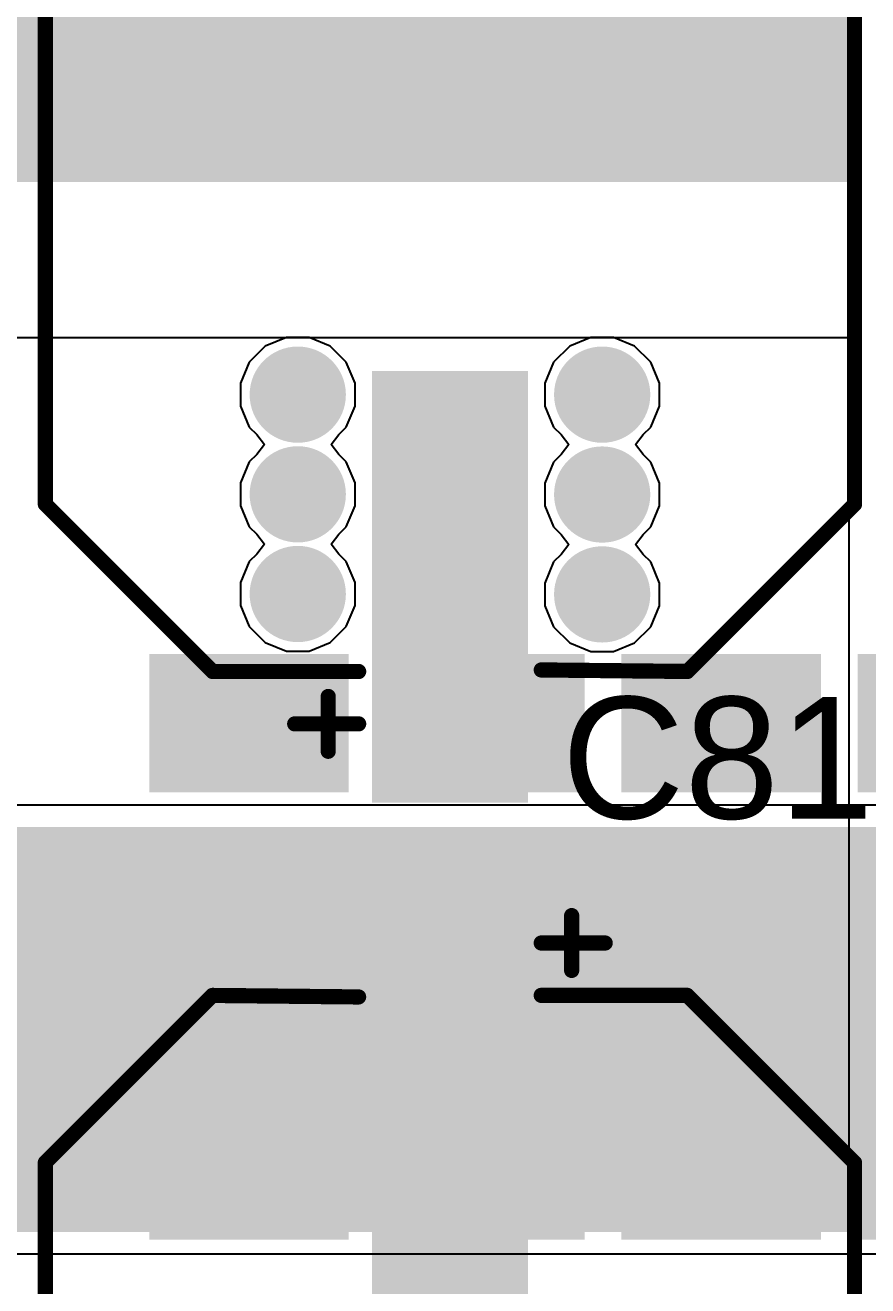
# Model space of a CAD drawing. Header units: millimetres. Extents: x 0 to 214, y 0 to 214.
# Drawn here: x 1.8445 to 2.1213, y 0.8504 to 1.2646 of the extents above; entities that cross this region are included whole.
import ezdxf

# ---------------------------------------------------------------- set-up
doc = ezdxf.new("R2010")
doc.units = ezdxf.units.MM
doc.header["$MEASUREMENT"] = 0
for name, color, linetype in [('BottomLayer', 5, 'Continuous'), ('BottomPaste', 16, 'Continuous'), ('BottomSolder', 6, 'Continuous'), ('TopLayer', 1, 'Continuous'), ('TopOverlay', 2, 'Continuous'), ('TopPaste', 8, 'Continuous'), ('TopSolder', 216, 'Continuous'), ('ViaHoleLayer', 16, 'Continuous')]:
    doc.layers.add(name, color=color, linetype=linetype)
doc.styles.add('Arial', font='', dxfattribs={"height": 0.2})
doc.styles.get('Arial').set_extended_font_data('Arial')

# ---------------------------------------------------------------- blocks, each defined once
blk = doc.blocks.new('16SVPG270M_80')
at = {"layer": 'TopLayer'}
for points in [[(-0.17402, 0.02362), (-0.03622, 0.02362), (-0.03622, -0.02362), (-0.17402, -0.02362)], [(0.03622, 0.02362), (0.17402, 0.02362), (0.17402, -0.02362), (0.03622, -0.02362)]]:
    blk.add_hatch(color=1, dxfattribs=at).paths.add_polyline_path(points)
at = {"layer": 'TopPaste'}
for points in [[(-0.17402, 0.02362), (-0.03622, 0.02362), (-0.03622, -0.02362), (-0.17402, -0.02362)], [(0.03622, 0.02362), (0.17402, 0.02362), (0.17402, -0.02362), (0.03622, -0.02362)]]:
    blk.add_hatch(color=8, dxfattribs=at).paths.add_polyline_path(points)
at = {"layer": 'TopSolder'}
for points in [[(-0.17602, 0.02562), (-0.03422, 0.02562), (-0.03422, -0.02562), (-0.17602, -0.02562)], [(0.03422, 0.02562), (0.17602, 0.02562), (0.17602, -0.02562), (0.03422, -0.02562)]]:
    blk.add_hatch(color=216, dxfattribs=at).paths.add_polyline_path(points)
at = {"layer": 'TopOverlay', "const_width": 0.005}
for points in [[(-0.07795, 0.13292), (-0.13292, 0.07795)], [(-0.07795, 0.13292), (0.13292, 0.13292)], [(0.13292, 0.13292), (0.13266, 0.02786)], [(-0.13292, 0.07795), (-0.13292, 0.03)], [(-0.15012, 0.051), (-0.15012, 0.03)], [(-0.15912, 0.04), (-0.14112, 0.04)], [(-0.1324, -0.03), (-0.1329, -0.078)], [(0.13211, -0.0291), (0.1329, -0.1329)], [(-0.1329, -0.078), (-0.078, -0.1329)], [(-0.078, -0.1329), (0.1329, -0.1329)]]:
    blk.add_lwpolyline(points, dxfattribs=at)
at = {"layer": 'TopOverlay', "const_width": 0.0025}
for points in [[(-0.0792, 0.13292, 1), (-0.0767, 0.13292, 1)], [(-0.0792, 0.13292, 1), (-0.0767, 0.13292, 1)], [(0.13167, 0.13292, 1), (0.13417, 0.13292, 1)], [(0.13167, 0.13292, 1), (0.13417, 0.13292, 1)], [(-0.13417, 0.07795, 1), (-0.13167, 0.07795, 1)], [(-0.13417, 0.07795, 1), (-0.13167, 0.07795, 1)], [(-0.15137, 0.051, 1), (-0.14887, 0.051, 1)], [(-0.16037, 0.04, 1), (-0.15787, 0.04, 1)], [(-0.14237, 0.04, 1), (-0.13987, 0.04, 1)], [(-0.15137, 0.03, 1), (-0.14887, 0.03, 1)], [(-0.13417, 0.03, 1), (-0.13167, 0.03, 1)], [(0.13141, 0.02786, 1), (0.13391, 0.02786, 1)], [(-0.13365, -0.03, 1), (-0.13115, -0.03, 1)], [(0.13086, -0.0291, 1), (0.13336, -0.0291, 1)], [(-0.13415, -0.078, 1), (-0.13165, -0.078, 1)], [(-0.13415, -0.078, 1), (-0.13165, -0.078, 1)], [(-0.07925, -0.1329, 1), (-0.07675, -0.1329, 1)], [(-0.07925, -0.1329, 1), (-0.07675, -0.1329, 1)], [(0.13165, -0.1329, 1), (0.13415, -0.1329, 1)], [(0.13165, -0.1329, 1), (0.13415, -0.1329, 1)]]:
    blk.add_lwpolyline(points, format="xyb", close=True, dxfattribs=at)
blk = doc.blocks.new('16SVPG270M_81')
at = {"layer": 'TopLayer'}
for points in [[(-0.17402, 0.02362), (-0.03622, 0.02362), (-0.03622, -0.02362), (-0.17402, -0.02362)], [(0.03622, 0.02362), (0.17402, 0.02362), (0.17402, -0.02362), (0.03622, -0.02362)]]:
    blk.add_hatch(color=1, dxfattribs=at).paths.add_polyline_path(points)
at = {"layer": 'TopPaste'}
for points in [[(-0.17402, 0.02362), (-0.03622, 0.02362), (-0.03622, -0.02362), (-0.17402, -0.02362)], [(0.03622, 0.02362), (0.17402, 0.02362), (0.17402, -0.02362), (0.03622, -0.02362)]]:
    blk.add_hatch(color=8, dxfattribs=at).paths.add_polyline_path(points)
at = {"layer": 'TopSolder'}
for points in [[(-0.17602, 0.02562), (-0.03422, 0.02562), (-0.03422, -0.02562), (-0.17602, -0.02562)], [(0.03422, 0.02562), (0.17602, 0.02562), (0.17602, -0.02562), (0.03422, -0.02562)]]:
    blk.add_hatch(color=216, dxfattribs=at).paths.add_polyline_path(points)
at = {"layer": 'TopOverlay', "const_width": 0.005}
for points in [[(-0.13292, 0.07795), (-0.07795, 0.13292)], [(0.13292, 0.13292), (-0.07795, 0.13292)], [(0.13266, 0.02786), (0.13292, 0.13292)], [(-0.13292, 0.03), (-0.13292, 0.07795)], [(-0.15012, 0.03), (-0.15012, 0.051)], [(-0.14112, 0.04), (-0.15912, 0.04)], [(-0.1329, -0.078), (-0.1324, -0.03)], [(0.1329, -0.1329), (0.13211, -0.0291)], [(-0.078, -0.1329), (-0.1329, -0.078)], [(0.1329, -0.1329), (-0.078, -0.1329)]]:
    blk.add_lwpolyline(points, dxfattribs=at)
at = {"layer": 'TopOverlay', "const_width": 0.0025}
for points in [[(-0.0792, 0.13292, 1), (-0.0767, 0.13292, 1)], [(-0.0792, 0.13292, 1), (-0.0767, 0.13292, 1)], [(0.13167, 0.13292, 1), (0.13417, 0.13292, 1)], [(0.13167, 0.13292, 1), (0.13417, 0.13292, 1)], [(-0.13417, 0.07795, 1), (-0.13167, 0.07795, 1)], [(-0.13417, 0.07795, 1), (-0.13167, 0.07795, 1)], [(-0.15137, 0.051, 1), (-0.14887, 0.051, 1)], [(-0.16037, 0.04, 1), (-0.15787, 0.04, 1)], [(-0.14237, 0.04, 1), (-0.13987, 0.04, 1)], [(-0.15137, 0.03, 1), (-0.14887, 0.03, 1)], [(-0.13417, 0.03, 1), (-0.13167, 0.03, 1)], [(0.13141, 0.02786, 1), (0.13391, 0.02786, 1)], [(-0.13365, -0.03, 1), (-0.13115, -0.03, 1)], [(0.13086, -0.0291, 1), (0.13336, -0.0291, 1)], [(-0.13415, -0.078, 1), (-0.13165, -0.078, 1)], [(-0.13415, -0.078, 1), (-0.13165, -0.078, 1)], [(-0.07925, -0.1329, 1), (-0.07675, -0.1329, 1)], [(-0.07925, -0.1329, 1), (-0.07675, -0.1329, 1)], [(0.13165, -0.1329, 1), (0.13415, -0.1329, 1)], [(0.13165, -0.1329, 1), (0.13415, -0.1329, 1)]]:
    blk.add_lwpolyline(points, format="xyb", close=True, dxfattribs=at)
blk = doc.blocks.new('C___0805_B_223')
at = {"layer": 'BottomLayer'}
for points in [[(-0.06, 0.03), (-0.02, 0.03), (-0.02, -0.03), (-0.06, -0.03)], [(0.02, 0.03), (0.06, 0.03), (0.06, -0.03), (0.02, -0.03)]]:
    blk.add_hatch(color=5, dxfattribs=at).paths.add_polyline_path(points)
at = {"layer": 'BottomPaste'}
for points in [[(-0.06, 0.03), (-0.02, 0.03), (-0.02, -0.03), (-0.06, -0.03)], [(0.02, 0.03), (0.06, 0.03), (0.06, -0.03), (0.02, -0.03)]]:
    blk.add_hatch(color=16, dxfattribs=at).paths.add_polyline_path(points)
at = {"layer": 'BottomSolder'}
for points in [[(-0.06276, 0.03276), (-0.01724, 0.03276), (-0.01724, -0.03276), (-0.06276, -0.03276)], [(0.01724, 0.03276), (0.06276, 0.03276), (0.06276, -0.03276), (0.01724, -0.03276)]]:
    blk.add_hatch(color=6, dxfattribs=at).paths.add_polyline_path(points)
blk = doc.blocks.new('C___0805_B_224')
at = {"layer": 'BottomLayer'}
for points in [[(-0.06, 0.03), (-0.02, 0.03), (-0.02, -0.03), (-0.06, -0.03)], [(0.02, 0.03), (0.06, 0.03), (0.06, -0.03), (0.02, -0.03)]]:
    blk.add_hatch(color=5, dxfattribs=at).paths.add_polyline_path(points)
at = {"layer": 'BottomPaste'}
for points in [[(-0.06, 0.03), (-0.02, 0.03), (-0.02, -0.03), (-0.06, -0.03)], [(0.02, 0.03), (0.06, 0.03), (0.06, -0.03), (0.02, -0.03)]]:
    blk.add_hatch(color=16, dxfattribs=at).paths.add_polyline_path(points)
at = {"layer": 'BottomSolder'}
for points in [[(-0.06276, 0.03276), (-0.01724, 0.03276), (-0.01724, -0.03276), (-0.06276, -0.03276)], [(0.01724, 0.03276), (0.06276, 0.03276), (0.06276, -0.03276), (0.01724, -0.03276)]]:
    blk.add_hatch(color=6, dxfattribs=at).paths.add_polyline_path(points)
blk = doc.blocks.new('C___0805_B_225')
at = {"layer": 'BottomLayer'}
for points in [[(-0.06, 0.03), (-0.02, 0.03), (-0.02, -0.03), (-0.06, -0.03)], [(0.02, 0.03), (0.06, 0.03), (0.06, -0.03), (0.02, -0.03)]]:
    blk.add_hatch(color=5, dxfattribs=at).paths.add_polyline_path(points)
at = {"layer": 'BottomPaste'}
for points in [[(-0.06, 0.03), (-0.02, 0.03), (-0.02, -0.03), (-0.06, -0.03)], [(0.02, 0.03), (0.06, 0.03), (0.06, -0.03), (0.02, -0.03)]]:
    blk.add_hatch(color=16, dxfattribs=at).paths.add_polyline_path(points)
at = {"layer": 'BottomSolder'}
for points in [[(-0.06276, 0.03276), (-0.01724, 0.03276), (-0.01724, -0.03276), (-0.06276, -0.03276)], [(0.01724, 0.03276), (0.06276, 0.03276), (0.06276, -0.03276), (0.01724, -0.03276)]]:
    blk.add_hatch(color=6, dxfattribs=at).paths.add_polyline_path(points)
blk = doc.blocks.new('C___0805_B_226')
at = {"layer": 'BottomLayer'}
for points in [[(-0.06, 0.03), (-0.02, 0.03), (-0.02, -0.03), (-0.06, -0.03)], [(0.02, 0.03), (0.06, 0.03), (0.06, -0.03), (0.02, -0.03)]]:
    blk.add_hatch(color=5, dxfattribs=at).paths.add_polyline_path(points)
at = {"layer": 'BottomPaste'}
for points in [[(-0.06, 0.03), (-0.02, 0.03), (-0.02, -0.03), (-0.06, -0.03)], [(0.02, 0.03), (0.06, 0.03), (0.06, -0.03), (0.02, -0.03)]]:
    blk.add_hatch(color=16, dxfattribs=at).paths.add_polyline_path(points)
at = {"layer": 'BottomSolder'}
for points in [[(-0.06276, 0.03276), (-0.01724, 0.03276), (-0.01724, -0.03276), (-0.06276, -0.03276)], [(0.01724, 0.03276), (0.06276, 0.03276), (0.06276, -0.03276), (0.01724, -0.03276)]]:
    blk.add_hatch(color=6, dxfattribs=at).paths.add_polyline_path(points)
blk = doc.blocks.new('C___0805_B_227')
at = {"layer": 'BottomLayer'}
for points in [[(-0.06, 0.03), (-0.02, 0.03), (-0.02, -0.03), (-0.06, -0.03)], [(0.02, 0.03), (0.06, 0.03), (0.06, -0.03), (0.02, -0.03)]]:
    blk.add_hatch(color=5, dxfattribs=at).paths.add_polyline_path(points)
at = {"layer": 'BottomPaste'}
for points in [[(-0.06, 0.03), (-0.02, 0.03), (-0.02, -0.03), (-0.06, -0.03)], [(0.02, 0.03), (0.06, 0.03), (0.06, -0.03), (0.02, -0.03)]]:
    blk.add_hatch(color=16, dxfattribs=at).paths.add_polyline_path(points)
at = {"layer": 'BottomSolder'}
for points in [[(-0.06276, 0.03276), (-0.01724, 0.03276), (-0.01724, -0.03276), (-0.06276, -0.03276)], [(0.01724, 0.03276), (0.06276, 0.03276), (0.06276, -0.03276), (0.01724, -0.03276)]]:
    blk.add_hatch(color=6, dxfattribs=at).paths.add_polyline_path(points)
blk = doc.blocks.new('C___0805_B_228')
at = {"layer": 'BottomLayer'}
for points in [[(-0.06, 0.03), (-0.02, 0.03), (-0.02, -0.03), (-0.06, -0.03)], [(0.02, 0.03), (0.06, 0.03), (0.06, -0.03), (0.02, -0.03)]]:
    blk.add_hatch(color=5, dxfattribs=at).paths.add_polyline_path(points)
at = {"layer": 'BottomPaste'}
for points in [[(-0.06, 0.03), (-0.02, 0.03), (-0.02, -0.03), (-0.06, -0.03)], [(0.02, 0.03), (0.06, 0.03), (0.06, -0.03), (0.02, -0.03)]]:
    blk.add_hatch(color=16, dxfattribs=at).paths.add_polyline_path(points)
at = {"layer": 'BottomSolder'}
for points in [[(-0.06276, 0.03276), (-0.01724, 0.03276), (-0.01724, -0.03276), (-0.06276, -0.03276)], [(0.01724, 0.03276), (0.06276, 0.03276), (0.06276, -0.03276), (0.01724, -0.03276)]]:
    blk.add_hatch(color=6, dxfattribs=at).paths.add_polyline_path(points)
blk = doc.blocks.new('C___0805_B_229')
at = {"layer": 'BottomLayer'}
for points in [[(-0.06, 0.03), (-0.02, 0.03), (-0.02, -0.03), (-0.06, -0.03)], [(0.02, 0.03), (0.06, 0.03), (0.06, -0.03), (0.02, -0.03)]]:
    blk.add_hatch(color=5, dxfattribs=at).paths.add_polyline_path(points)
at = {"layer": 'BottomPaste'}
for points in [[(-0.06, 0.03), (-0.02, 0.03), (-0.02, -0.03), (-0.06, -0.03)], [(0.02, 0.03), (0.06, 0.03), (0.06, -0.03), (0.02, -0.03)]]:
    blk.add_hatch(color=16, dxfattribs=at).paths.add_polyline_path(points)
at = {"layer": 'BottomSolder'}
for points in [[(-0.06276, 0.03276), (-0.01724, 0.03276), (-0.01724, -0.03276), (-0.06276, -0.03276)], [(0.01724, 0.03276), (0.06276, 0.03276), (0.06276, -0.03276), (0.01724, -0.03276)]]:
    blk.add_hatch(color=6, dxfattribs=at).paths.add_polyline_path(points)
blk = doc.blocks.new('C___0805_B_230')
at = {"layer": 'BottomLayer'}
for points in [[(-0.06, 0.03), (-0.02, 0.03), (-0.02, -0.03), (-0.06, -0.03)], [(0.02, 0.03), (0.06, 0.03), (0.06, -0.03), (0.02, -0.03)]]:
    blk.add_hatch(color=5, dxfattribs=at).paths.add_polyline_path(points)
at = {"layer": 'BottomPaste'}
for points in [[(-0.06, 0.03), (-0.02, 0.03), (-0.02, -0.03), (-0.06, -0.03)], [(0.02, 0.03), (0.06, 0.03), (0.06, -0.03), (0.02, -0.03)]]:
    blk.add_hatch(color=16, dxfattribs=at).paths.add_polyline_path(points)
at = {"layer": 'BottomSolder'}
for points in [[(-0.06276, 0.03276), (-0.01724, 0.03276), (-0.01724, -0.03276), (-0.06276, -0.03276)], [(0.01724, 0.03276), (0.06276, 0.03276), (0.06276, -0.03276), (0.01724, -0.03276)]]:
    blk.add_hatch(color=6, dxfattribs=at).paths.add_polyline_path(points)

msp = doc.modelspace()

# ---------------------------------------------------------------- hatches: boundary and pattern name
at = {"layer": 'BottomLayer'}
h = msp.add_hatch(color=5, dxfattribs=at)
edge = h.paths.add_edge_path()
edge.add_arc((1.93402, 1.2484), 0.01181, 0, 360)
h = msp.add_hatch(color=5, dxfattribs=at)
edge = h.paths.add_edge_path()
edge.add_arc((2.03402, 1.24789), 0.01181, 0, 360)
h = msp.add_hatch(color=5, dxfattribs=at)
edge = h.paths.add_edge_path()
edge.add_arc((1.93402, 1.14317), 0.01181, 0, 360)
h = msp.add_hatch(color=5, dxfattribs=at)
edge = h.paths.add_edge_path()
edge.add_arc((2.03402, 1.14317), 0.01181, 0, 360)
h = msp.add_hatch(color=5, dxfattribs=at)
edge = h.paths.add_edge_path()
edge.add_arc((1.93402, 1.11042), 0.01181, 0, 360)
h = msp.add_hatch(color=5, dxfattribs=at)
edge = h.paths.add_edge_path()
edge.add_arc((2.03402, 1.11035), 0.01181, 0, 360)
h = msp.add_hatch(color=5, dxfattribs=at)
edge = h.paths.add_edge_path()
edge.add_arc((1.93402, 1.07767), 0.01181, 0, 360)
h = msp.add_hatch(color=5, dxfattribs=at)
edge = h.paths.add_edge_path()
edge.add_arc((2.03402, 1.07754), 0.01181, 0, 360)
msp.add_hatch(color=5, dxfattribs=at).paths.add_polyline_path([(1.809, 0.868), (2.467, 0.868), (2.467, 1.00111), (1.809, 1.00111)])
h = msp.add_hatch(color=5, dxfattribs=at)
edge = h.paths.add_edge_path()
edge.add_arc((1.93302, 0.97674), 0.01181, 0, 360)
h = msp.add_hatch(color=5, dxfattribs=at)
edge = h.paths.add_edge_path()
edge.add_arc((2.03302, 0.97635), 0.01181, 0, 360)
h = msp.add_hatch(color=5, dxfattribs=at)
edge = h.paths.add_edge_path()
edge.add_arc((1.93302, 0.94399), 0.01181, 0, 360)
h = msp.add_hatch(color=5, dxfattribs=at)
edge = h.paths.add_edge_path()
edge.add_arc((2.03302, 0.94354), 0.01181, 0, 360)
h = msp.add_hatch(color=5, dxfattribs=at)
edge = h.paths.add_edge_path()
edge.add_arc((1.86483, 0.92502), 0.01181, 0, 360)
h = msp.add_hatch(color=5, dxfattribs=at)
edge = h.paths.add_edge_path()
edge.add_arc((1.89765, 0.92502), 0.01181, 0, 360)
h = msp.add_hatch(color=5, dxfattribs=at)
edge = h.paths.add_edge_path()
edge.add_arc((2.06172, 0.925), 0.01181, 0, 360)
h = msp.add_hatch(color=5, dxfattribs=at)
edge = h.paths.add_edge_path()
edge.add_arc((2.09454, 0.925), 0.01181, 0, 360)
h = msp.add_hatch(color=5, dxfattribs=at)
edge = h.paths.add_edge_path()
edge.add_arc((1.93302, 0.91124), 0.01181, 0, 360)
h = msp.add_hatch(color=5, dxfattribs=at)
edge = h.paths.add_edge_path()
edge.add_arc((2.03302, 0.91072), 0.01181, 0, 360)
at = {"layer": 'BottomSolder'}
h = msp.add_hatch(color=6, dxfattribs=at)
edge = h.paths.add_edge_path()
edge.add_arc((1.93402, 1.2484), 0.01581, 0, 360)
h = msp.add_hatch(color=6, dxfattribs=at)
edge = h.paths.add_edge_path()
edge.add_arc((2.03402, 1.24789), 0.01581, 0, 360)
h = msp.add_hatch(color=6, dxfattribs=at)
edge = h.paths.add_edge_path()
edge.add_arc((1.93402, 1.14317), 0.01581, 0, 360)
h = msp.add_hatch(color=6, dxfattribs=at)
edge = h.paths.add_edge_path()
edge.add_arc((2.03402, 1.14317), 0.01581, 0, 360)
h = msp.add_hatch(color=6, dxfattribs=at)
edge = h.paths.add_edge_path()
edge.add_arc((1.93402, 1.11042), 0.01581, 0, 360)
h = msp.add_hatch(color=6, dxfattribs=at)
edge = h.paths.add_edge_path()
edge.add_arc((2.03402, 1.11035), 0.01581, 0, 360)
h = msp.add_hatch(color=6, dxfattribs=at)
edge = h.paths.add_edge_path()
edge.add_arc((1.93402, 1.07767), 0.01581, 0, 360)
h = msp.add_hatch(color=6, dxfattribs=at)
edge = h.paths.add_edge_path()
edge.add_arc((2.03402, 1.07754), 0.01581, 0, 360)
h = msp.add_hatch(color=6, dxfattribs=at)
edge = h.paths.add_edge_path()
edge.add_arc((1.93302, 0.97674), 0.01581, 0, 360)
h = msp.add_hatch(color=6, dxfattribs=at)
edge = h.paths.add_edge_path()
edge.add_arc((2.03302, 0.97635), 0.01581, 0, 360)
h = msp.add_hatch(color=6, dxfattribs=at)
edge = h.paths.add_edge_path()
edge.add_arc((1.93302, 0.94399), 0.01581, 0, 360)
h = msp.add_hatch(color=6, dxfattribs=at)
edge = h.paths.add_edge_path()
edge.add_arc((2.03302, 0.94354), 0.01581, 0, 360)
h = msp.add_hatch(color=6, dxfattribs=at)
edge = h.paths.add_edge_path()
edge.add_arc((1.86483, 0.92502), 0.01581, 0, 360)
h = msp.add_hatch(color=6, dxfattribs=at)
edge = h.paths.add_edge_path()
edge.add_arc((1.89765, 0.92502), 0.01581, 0, 360)
h = msp.add_hatch(color=6, dxfattribs=at)
edge = h.paths.add_edge_path()
edge.add_arc((2.06172, 0.925), 0.01581, 0, 360)
h = msp.add_hatch(color=6, dxfattribs=at)
edge = h.paths.add_edge_path()
edge.add_arc((2.09454, 0.925), 0.01581, 0, 360)
h = msp.add_hatch(color=6, dxfattribs=at)
edge = h.paths.add_edge_path()
edge.add_arc((1.93302, 0.91124), 0.01581, 0, 360)
h = msp.add_hatch(color=6, dxfattribs=at)
edge = h.paths.add_edge_path()
edge.add_arc((2.03302, 0.91072), 0.01581, 0, 360)
at = {"layer": 'TopLayer'}
msp.add_hatch(color=1, dxfattribs=at).paths.add_polyline_path([(1.269, 1.213), (2.115, 1.213), (2.115, 1.367), (1.269, 1.367)])
h = msp.add_hatch(color=1, dxfattribs=at)
edge = h.paths.add_edge_path()
edge.add_arc((1.93402, 1.2484), 0.01181, 0, 360)
h = msp.add_hatch(color=1, dxfattribs=at)
edge = h.paths.add_edge_path()
edge.add_arc((2.03402, 1.24789), 0.01181, 0, 360)
h = msp.add_hatch(color=1, dxfattribs=at)
edge = h.paths.add_edge_path()
edge.add_arc((1.93402, 1.14317), 0.01181, 0, 360)
h = msp.add_hatch(color=1, dxfattribs=at)
edge = h.paths.add_edge_path()
edge.add_arc((2.03402, 1.14317), 0.01181, 0, 360)
h = msp.add_hatch(color=1, dxfattribs=at)
edge = h.paths.add_edge_path()
edge.add_arc((1.93402, 1.11042), 0.01181, 0, 360)
h = msp.add_hatch(color=1, dxfattribs=at)
edge = h.paths.add_edge_path()
edge.add_arc((2.03402, 1.11035), 0.01181, 0, 360)
h = msp.add_hatch(color=1, dxfattribs=at)
edge = h.paths.add_edge_path()
edge.add_arc((1.93402, 1.07767), 0.01181, 0, 360)
h = msp.add_hatch(color=1, dxfattribs=at)
edge = h.paths.add_edge_path()
edge.add_arc((2.03402, 1.07754), 0.01181, 0, 360)
h = msp.add_hatch(color=1, dxfattribs=at)
edge = h.paths.add_edge_path()
edge.add_arc((1.93302, 0.97674), 0.01181, 0, 360)
h = msp.add_hatch(color=1, dxfattribs=at)
edge = h.paths.add_edge_path()
edge.add_arc((2.03302, 0.97635), 0.01181, 0, 360)
h = msp.add_hatch(color=1, dxfattribs=at)
edge = h.paths.add_edge_path()
edge.add_arc((1.93302, 0.94399), 0.01181, 0, 360)
h = msp.add_hatch(color=1, dxfattribs=at)
edge = h.paths.add_edge_path()
edge.add_arc((2.03302, 0.94354), 0.01181, 0, 360)
h = msp.add_hatch(color=1, dxfattribs=at)
edge = h.paths.add_edge_path()
edge.add_arc((1.86483, 0.92502), 0.01181, 0, 360)
h = msp.add_hatch(color=1, dxfattribs=at)
edge = h.paths.add_edge_path()
edge.add_arc((1.89765, 0.92502), 0.01181, 0, 360)
h = msp.add_hatch(color=1, dxfattribs=at)
edge = h.paths.add_edge_path()
edge.add_arc((2.06172, 0.925), 0.01181, 0, 360)
h = msp.add_hatch(color=1, dxfattribs=at)
edge = h.paths.add_edge_path()
edge.add_arc((2.09454, 0.925), 0.01181, 0, 360)
h = msp.add_hatch(color=1, dxfattribs=at)
edge = h.paths.add_edge_path()
edge.add_arc((1.93302, 0.91124), 0.01181, 0, 360)
h = msp.add_hatch(color=1, dxfattribs=at)
edge = h.paths.add_edge_path()
edge.add_arc((2.03302, 0.91072), 0.01181, 0, 360)
at = {"layer": 'TopSolder'}
h = msp.add_hatch(color=216, dxfattribs=at)
edge = h.paths.add_edge_path()
edge.add_arc((1.93402, 1.2484), 0.01581, 0, 360)
h = msp.add_hatch(color=216, dxfattribs=at)
edge = h.paths.add_edge_path()
edge.add_arc((2.03402, 1.24789), 0.01581, 0, 360)
h = msp.add_hatch(color=216, dxfattribs=at)
edge = h.paths.add_edge_path()
edge.add_arc((1.93402, 1.14317), 0.01581, 0, 360)
h = msp.add_hatch(color=216, dxfattribs=at)
edge = h.paths.add_edge_path()
edge.add_arc((2.03402, 1.14317), 0.01581, 0, 360)
h = msp.add_hatch(color=216, dxfattribs=at)
edge = h.paths.add_edge_path()
edge.add_arc((1.93402, 1.11042), 0.01581, 0, 360)
h = msp.add_hatch(color=216, dxfattribs=at)
edge = h.paths.add_edge_path()
edge.add_arc((2.03402, 1.11035), 0.01581, 0, 360)
h = msp.add_hatch(color=216, dxfattribs=at)
edge = h.paths.add_edge_path()
edge.add_arc((1.93402, 1.07767), 0.01581, 0, 360)
h = msp.add_hatch(color=216, dxfattribs=at)
edge = h.paths.add_edge_path()
edge.add_arc((2.03402, 1.07754), 0.01581, 0, 360)
h = msp.add_hatch(color=216, dxfattribs=at)
edge = h.paths.add_edge_path()
edge.add_arc((1.93302, 0.97674), 0.01581, 0, 360)
h = msp.add_hatch(color=216, dxfattribs=at)
edge = h.paths.add_edge_path()
edge.add_arc((2.03302, 0.97635), 0.01581, 0, 360)
h = msp.add_hatch(color=216, dxfattribs=at)
edge = h.paths.add_edge_path()
edge.add_arc((1.93302, 0.94399), 0.01581, 0, 360)
h = msp.add_hatch(color=216, dxfattribs=at)
edge = h.paths.add_edge_path()
edge.add_arc((2.03302, 0.94354), 0.01581, 0, 360)
h = msp.add_hatch(color=216, dxfattribs=at)
edge = h.paths.add_edge_path()
edge.add_arc((1.86483, 0.92502), 0.01581, 0, 360)
h = msp.add_hatch(color=216, dxfattribs=at)
edge = h.paths.add_edge_path()
edge.add_arc((1.89765, 0.92502), 0.01581, 0, 360)
h = msp.add_hatch(color=216, dxfattribs=at)
edge = h.paths.add_edge_path()
edge.add_arc((2.06172, 0.925), 0.01581, 0, 360)
h = msp.add_hatch(color=216, dxfattribs=at)
edge = h.paths.add_edge_path()
edge.add_arc((2.09454, 0.925), 0.01581, 0, 360)
h = msp.add_hatch(color=216, dxfattribs=at)
edge = h.paths.add_edge_path()
edge.add_arc((1.93302, 0.91124), 0.01581, 0, 360)
h = msp.add_hatch(color=216, dxfattribs=at)
edge = h.paths.add_edge_path()
edge.add_arc((2.03302, 0.91072), 0.01581, 0, 360)
at = {"layer": 'ViaHoleLayer'}
h = msp.add_hatch(color=16, dxfattribs=at)
edge = h.paths.add_edge_path()
edge.add_arc((1.93402, 1.2484), 0.00591, 0, 360)
h = msp.add_hatch(color=16, dxfattribs=at)
edge = h.paths.add_edge_path()
edge.add_arc((2.03402, 1.24789), 0.00591, 0, 360)
h = msp.add_hatch(color=16, dxfattribs=at)
edge = h.paths.add_edge_path()
edge.add_arc((1.93402, 1.14317), 0.00591, 0, 360)
h = msp.add_hatch(color=16, dxfattribs=at)
edge = h.paths.add_edge_path()
edge.add_arc((2.03402, 1.14317), 0.00591, 0, 360)
h = msp.add_hatch(color=16, dxfattribs=at)
edge = h.paths.add_edge_path()
edge.add_arc((1.93402, 1.11042), 0.00591, 0, 360)
h = msp.add_hatch(color=16, dxfattribs=at)
edge = h.paths.add_edge_path()
edge.add_arc((2.03402, 1.11035), 0.00591, 0, 360)
h = msp.add_hatch(color=16, dxfattribs=at)
edge = h.paths.add_edge_path()
edge.add_arc((1.93402, 1.07767), 0.00591, 0, 360)
h = msp.add_hatch(color=16, dxfattribs=at)
edge = h.paths.add_edge_path()
edge.add_arc((2.03402, 1.07754), 0.00591, 0, 360)
h = msp.add_hatch(color=16, dxfattribs=at)
edge = h.paths.add_edge_path()
edge.add_arc((1.93302, 0.97674), 0.00591, 0, 360)
h = msp.add_hatch(color=16, dxfattribs=at)
edge = h.paths.add_edge_path()
edge.add_arc((2.03302, 0.97635), 0.00591, 0, 360)
h = msp.add_hatch(color=16, dxfattribs=at)
edge = h.paths.add_edge_path()
edge.add_arc((1.93302, 0.94399), 0.00591, 0, 360)
h = msp.add_hatch(color=16, dxfattribs=at)
edge = h.paths.add_edge_path()
edge.add_arc((2.03302, 0.94354), 0.00591, 0, 360)
h = msp.add_hatch(color=16, dxfattribs=at)
edge = h.paths.add_edge_path()
edge.add_arc((1.86483, 0.92502), 0.00591, 0, 360)
h = msp.add_hatch(color=16, dxfattribs=at)
edge = h.paths.add_edge_path()
edge.add_arc((1.89765, 0.92502), 0.00591, 0, 360)
h = msp.add_hatch(color=16, dxfattribs=at)
edge = h.paths.add_edge_path()
edge.add_arc((2.06172, 0.925), 0.00591, 0, 360)
h = msp.add_hatch(color=16, dxfattribs=at)
edge = h.paths.add_edge_path()
edge.add_arc((2.09454, 0.925), 0.00591, 0, 360)
h = msp.add_hatch(color=16, dxfattribs=at)
edge = h.paths.add_edge_path()
edge.add_arc((1.93302, 0.91124), 0.00591, 0, 360)
h = msp.add_hatch(color=16, dxfattribs=at)
edge = h.paths.add_edge_path()
edge.add_arc((2.03302, 0.91072), 0.00591, 0, 360)

# ---------------------------------------------------------------- linework, layer by layer
at = {"layer": 'BottomLayer'}
for p, q in [((1.93028, 1.16198), (1.92336, 1.15911)), ((1.93776, 1.16198), (1.93028, 1.16198)), ((1.94468, 1.15911), (1.93776, 1.16198)), ((2.03028, 1.16198), (2.02336, 1.15912)), ((2.03776, 1.16198), (2.03028, 1.16198)), ((2.04468, 1.15912), (2.03776, 1.16198)), ((1.92336, 1.15911), (1.91807, 1.15382)), ((1.94997, 1.15382), (1.94468, 1.15911)), ((2.02336, 1.15912), (2.01807, 1.15382)), ((2.04997, 1.15382), (2.04468, 1.15912)), ((1.91807, 1.15382), (1.91521, 1.14691)), ((1.95283, 1.14691), (1.94997, 1.15382)), ((2.01807, 1.15382), (2.01521, 1.14691)), ((2.05283, 1.14691), (2.04997, 1.15382)), ((1.91521, 1.14691), (1.91521, 1.13943)), ((1.95283, 1.13943), (1.95283, 1.14691)), ((2.01521, 1.14691), (2.01521, 1.13943)), ((2.05283, 1.13943), (2.05283, 1.14691)), ((1.91521, 1.13943), (1.91807, 1.13251)), ((1.94997, 1.13251), (1.95283, 1.13943)), ((2.01521, 1.13943), (2.01807, 1.13251)), ((2.04997, 1.13251), (2.05283, 1.13943)), ((1.91807, 1.13251), (1.92053, 1.13006)), ((1.94751, 1.13006), (1.94997, 1.13251)), ((2.01807, 1.13251), (2.02056, 1.13003)), ((2.04748, 1.13003), (2.04997, 1.13251)), ((1.92053, 1.13006), (1.92304, 1.12679)), ((1.92304, 1.12679), (1.92053, 1.12353)), ((1.945, 1.12679), (1.94751, 1.13006)), ((1.94751, 1.12353), (1.945, 1.12679)), ((2.02056, 1.13003), (2.02302, 1.12676)), ((2.02302, 1.12676), (2.02056, 1.12349)), ((2.04502, 1.12676), (2.04748, 1.13003)), ((2.04748, 1.12349), (2.04502, 1.12676)), ((1.92053, 1.12353), (1.91807, 1.12107)), ((1.94997, 1.12107), (1.94751, 1.12353)), ((2.02056, 1.12349), (2.01807, 1.12101)), ((2.04997, 1.12101), (2.04748, 1.12349)), ((1.91807, 1.12107), (1.91521, 1.11416)), ((1.95283, 1.11416), (1.94997, 1.12107)), ((2.01807, 1.12101), (2.01521, 1.1141)), ((2.05283, 1.1141), (2.04997, 1.12101)), ((1.91521, 1.11416), (1.91521, 1.10668)), ((1.95283, 1.10668), (1.95283, 1.11416)), ((2.01521, 1.1141), (2.01521, 1.10661)), ((2.05283, 1.10661), (2.05283, 1.1141)), ((1.91521, 1.10668), (1.91807, 1.09976)), ((1.94997, 1.09976), (1.95283, 1.10668)), ((2.01521, 1.10661), (2.01807, 1.0997)), ((2.04997, 1.0997), (2.05283, 1.10661)), ((1.91807, 1.09976), (1.92053, 1.09731)), ((1.94751, 1.09731), (1.94997, 1.09976)), ((2.01807, 1.0997), (2.02056, 1.09721)), ((2.04748, 1.09721), (2.04997, 1.0997)), ((1.92053, 1.09731), (1.92304, 1.09404)), ((1.92304, 1.09404), (1.92053, 1.09078)), ((1.945, 1.09404), (1.94751, 1.09731)), ((1.94751, 1.09078), (1.945, 1.09404)), ((2.02056, 1.09721), (2.02302, 1.09395)), ((2.02302, 1.09395), (2.02056, 1.09068)), ((2.04502, 1.09395), (2.04748, 1.09721)), ((2.04748, 1.09068), (2.04502, 1.09395)), ((1.92053, 1.09078), (1.91807, 1.08832)), ((1.94997, 1.08832), (1.94751, 1.09078)), ((2.02056, 1.09068), (2.01807, 1.08819)), ((2.04997, 1.08819), (2.04748, 1.09068)), ((1.91807, 1.08832), (1.91521, 1.08141)), ((1.95283, 1.08141), (1.94997, 1.08832)), ((2.01807, 1.08819), (2.01521, 1.08128)), ((2.05283, 1.08128), (2.04997, 1.08819)), ((1.91521, 1.08141), (1.91521, 1.07393)), ((1.95283, 1.07393), (1.95283, 1.08141)), ((2.01521, 1.08128), (2.01521, 1.0738)), ((2.05283, 1.0738), (2.05283, 1.08128)), ((1.91521, 1.07393), (1.91807, 1.06701)), ((1.94997, 1.06701), (1.95283, 1.07393)), ((2.01521, 1.0738), (2.01807, 1.06688)), ((2.04997, 1.06688), (2.05283, 1.0738)), ((1.91807, 1.06701), (1.92336, 1.06172)), ((1.94468, 1.06172), (1.94997, 1.06701)), ((2.01807, 1.06688), (2.02336, 1.06159)), ((2.04468, 1.06159), (2.04997, 1.06688)), ((1.92336, 1.06172), (1.93028, 1.05886)), ((1.93776, 1.05886), (1.94468, 1.06172)), ((2.02336, 1.06159), (2.03028, 1.05873)), ((2.03776, 1.05873), (2.04468, 1.06159)), ((1.93028, 1.05886), (1.93776, 1.05886)), ((2.03028, 1.05873), (2.03776, 1.05873)), ((2.2811, 1.00824), (1.809, 1.00824)), ((1.809, 0.86086), (2.25587, 0.86086))]:
    msp.add_line(p, q, dxfattribs=at)
at = {"layer": 'TopLayer'}
for p, q in [((1.269, 1.162), (2.115, 1.162)), ((2.115, 1.162), (2.115, 0.347))]:
    msp.add_line(p, q, dxfattribs=at)

# ---------------------------------------------------------------- block references
for name, p, rotation in [('16SVPG270M_80', (1.98402, 1.18512), 90), ('C___0805_B_226', (1.918, 0.99525), 270), ('C___0805_B_225', (1.99556, 0.99525), 270), ('C___0805_B_224', (2.07311, 0.99525), 270), ('C___0805_B_223', (2.15067, 0.99525), 270), ('16SVPG270M_81', (1.984, 0.81288), 270), ('C___0805_B_227', (1.918, 0.84825), 90), ('C___0805_B_228', (1.99556, 0.84825), 90), ('C___0805_B_229', (2.07311, 0.84825), 90), ('C___0805_B_230', (2.15067, 0.84825), 90)]:
    msp.add_blockref(name, p, dxfattribs=dict(rotation=rotation))

# ---------------------------------------------------------------- texts
at = {"layer": 'TopOverlay', "style": 'Arial'}
msp.add_text('C81', height=0.04, dxfattribs=at).set_placement((2.02068, 1.00387))

doc.saveas('drawing.dxf')
